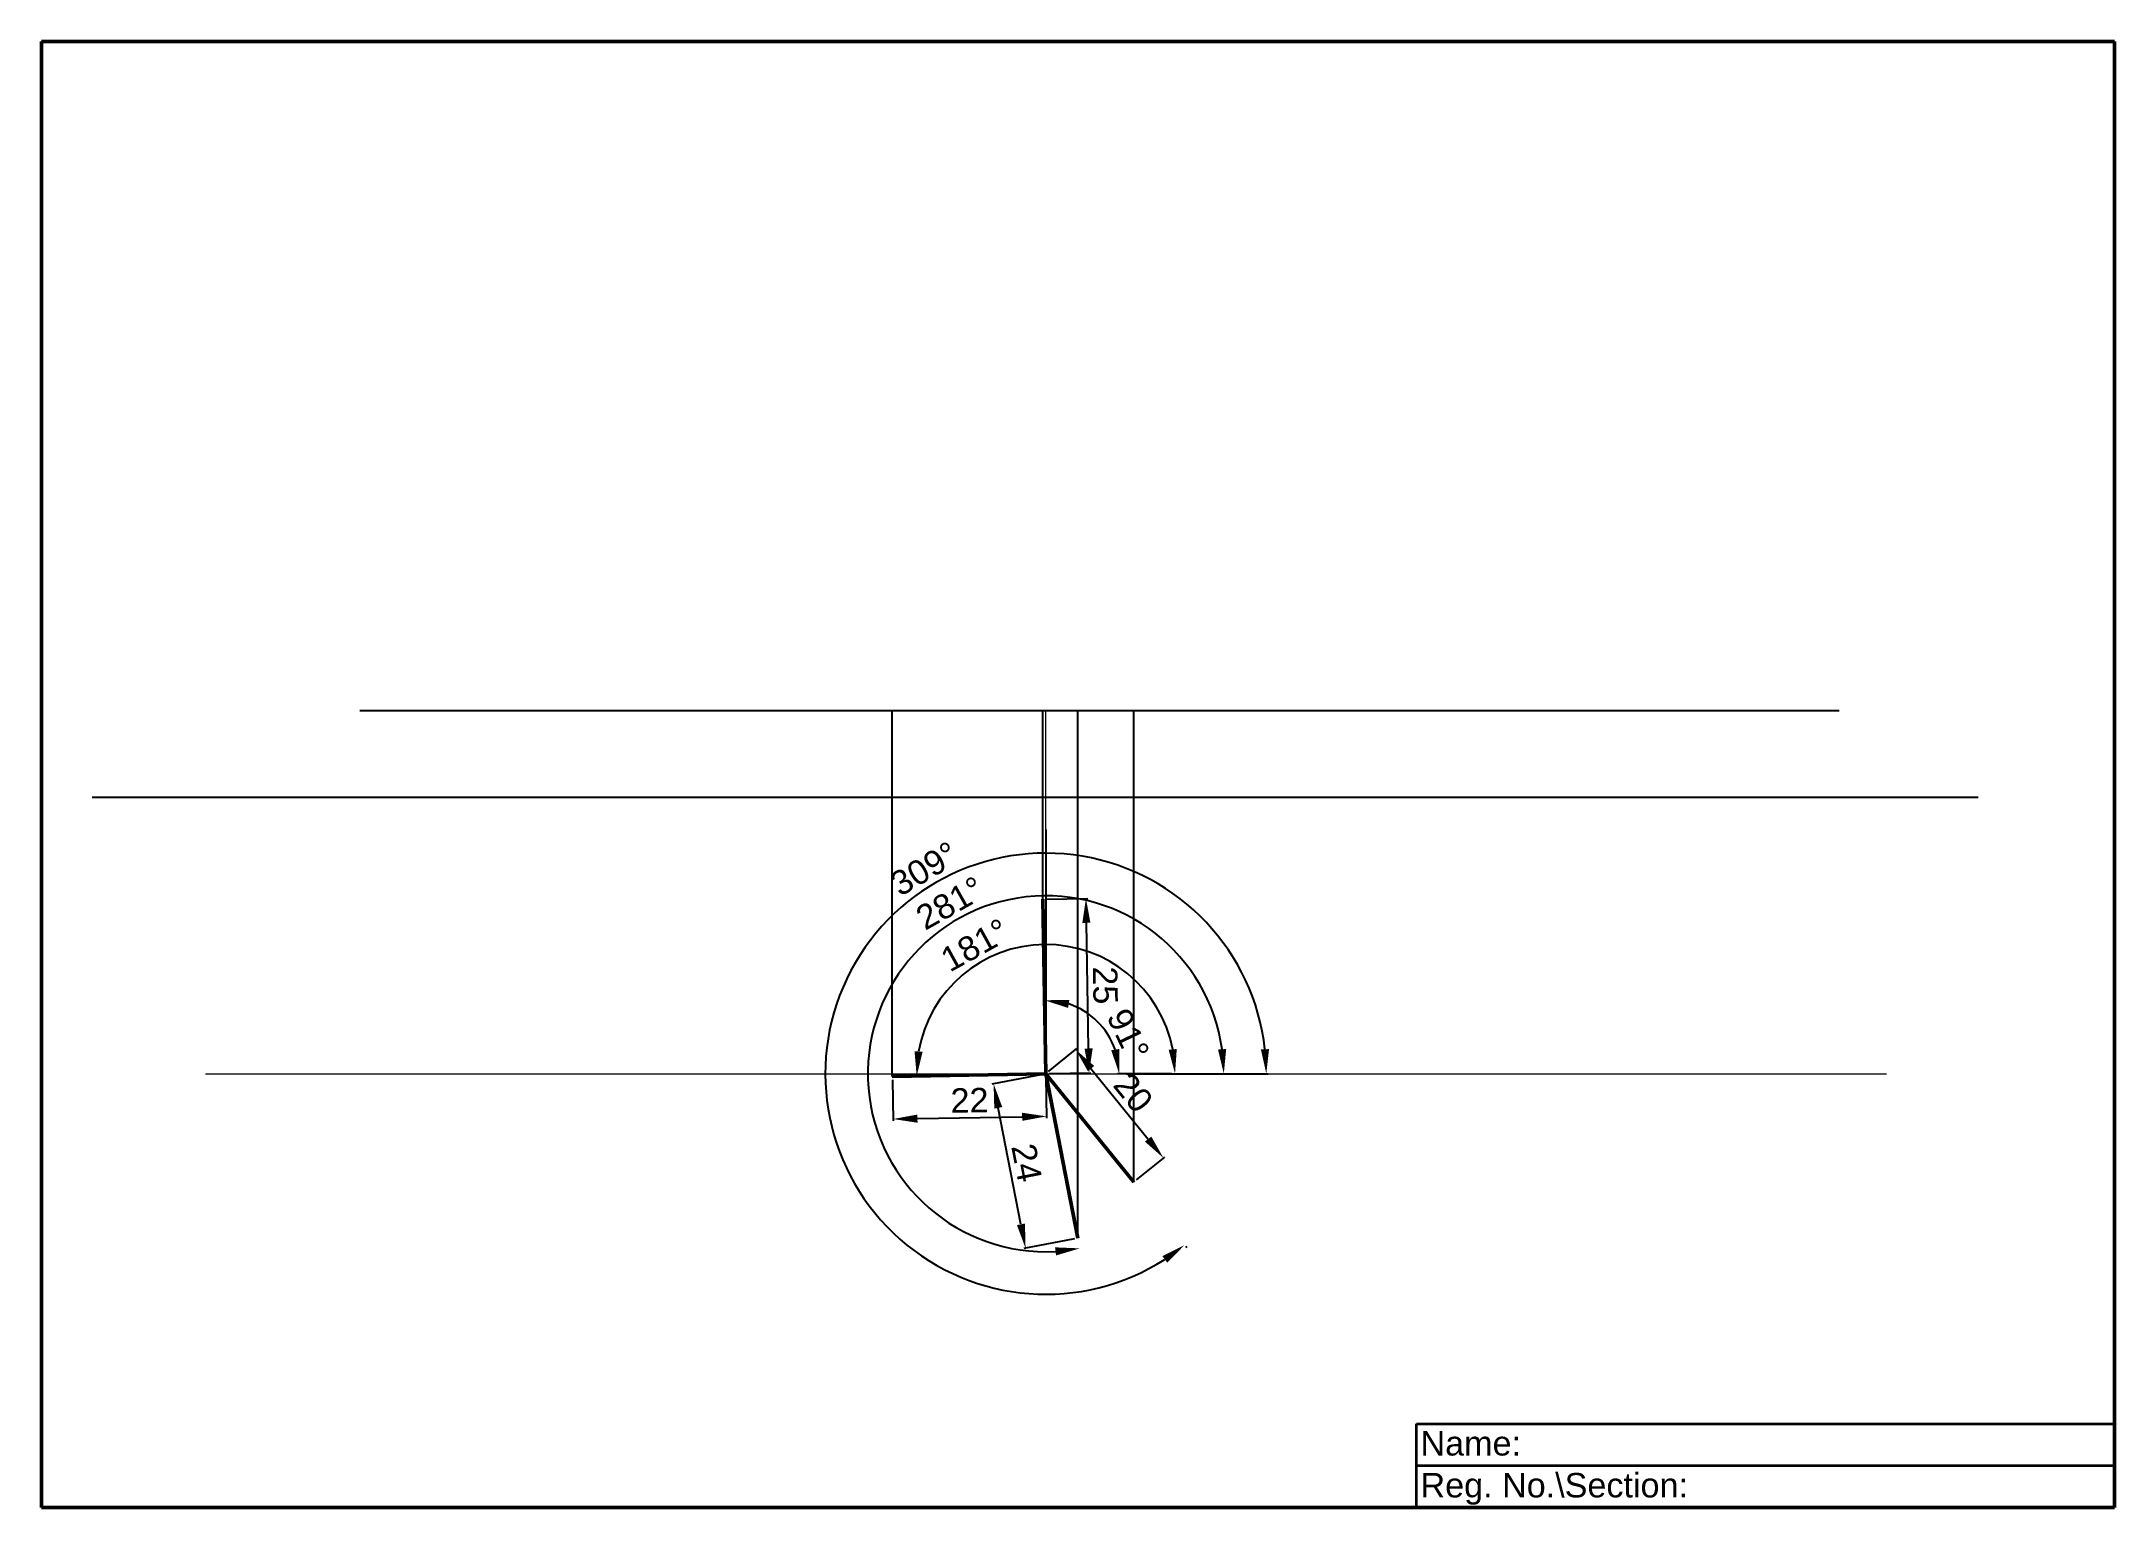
# Model space of a CAD drawing. Header units: millimetres. Extents: x 0 to 297, y 0 to 210.
import ezdxf

# ---------------------------------------------------------------- set-up
doc = ezdxf.new("R2010")
doc.units = ezdxf.units.MM
doc.header["$LTSCALE"] = 0.5
doc.header["$PDMODE"] = 3
doc.header["$PDSIZE"] = 5
for name, color, linetype, lineweight in [('DimensionLine', 1, 'Continuous', 25), ('FVnTV', 3, 'Continuous', 50), ('ProjectorLine', 4, 'Continuous', 9), ('TrueLengthLines', 5, 'Continuous', 35)]:
    doc.layers.add(name, color=color, linetype=linetype, lineweight=lineweight)
doc.styles.get("Standard").update_dxf_attribs({"font": 'arial.ttf'})
doc.dimstyles.new('ED', dxfattribs={"dimtxt": 3.5, "dimasz": 3.5, "dimexe": 0.25, "dimexo": 0.5, "dimgap": 0.75, "dimtad": 1, "dimdec": 0, "dimzin": 0, "dimdsep": 46, "dimtxsty": 'Standard', "dimcen": 0.09, "dimadec": 0, "dimazin": 0, "dimtfac": 1, "dimtdec": 0, "dimtofl": 0, "dimtmove": 0, "dimatfit": 3, "dimfxl": 1, "dimtolj": 1, "dimtzin": 0, "dimarcsym": 0})

# ---------------------------------------------------------------- blocks, each defined once
blk = doc.blocks.new('*D14')
at = {"layer": 'Defpoints', "color": 0, "transparency": 16777216}
for p in [(143.57, 80.65), (149.05, 71.32), (143.89, 62.14), (162.4, 62.14)]:
    blk.add_point(p, dxfattribs=at)
at = {"layer": 'DimensionLine', "color": 0, "lineweight": -2, "transparency": 16777216}
for p, q in [((143.58, 80.15), (143.71, 72.41)), ((161.9, 62.14), (154.16, 62.14))]:
    blk.add_line(p, q, dxfattribs=at)
blk.add_arc((143.89, 62.14), 10.52, 19.1513, 71.8487, dxfattribs=at)
at = {"layer": 'DimensionLine', "color": 0, "transparency": 16777216}
for points in [[(147.08, 71.56), (147.26, 72.72), (143.71, 72.66)], [(154.41, 65.69), (153.26, 65.5), (154.41, 62.14)]]:
    blk.add_solid(points, dxfattribs=at)
at = {"layer": 'DimensionLine', "color": 0, "transparency": 16777216, "insert": (155.68, 67.77), "char_height": 3.5, "attachment_point": 5, "rotation": 295.5348}
blk.add_mtext('\\A1;91°', dxfattribs=at)
blk = doc.blocks.new('*D11')
at = {"layer": 'Defpoints', "color": 0, "transparency": 16777216}
for p in [(153.05, 78.23), (125.64, 61.83), (143.89, 62.14), (162.15, 62.14)]:
    blk.add_point(p, dxfattribs=at)
at = {"layer": 'DimensionLine', "color": 0, "lineweight": -2, "transparency": 16777216}
blk.add_arc((143.89, 62.14), 18.51, 10.8514, 170.1486, dxfattribs=at)
at = {"layer": 'DimensionLine', "color": 0, "transparency": 16777216}
for points in [[(126.24, 65.27), (125.08, 65.36), (125.39, 61.82)], [(162.65, 65.68), (161.49, 65.57), (162.4, 62.14)]]:
    blk.add_solid(points, dxfattribs=at)
at = {"layer": 'DimensionLine', "color": 0, "transparency": 16777216, "insert": (133.72, 80.56), "char_height": 3.5, "attachment_point": 5, "rotation": 28.9242}
blk.add_mtext('\\A1;181°', dxfattribs=at)
blk = doc.blocks.new('*D12')
at = {"layer": 'Defpoints', "color": 0, "transparency": 16777216}
for p in [(143.89, 62.14), (162.15, 62.14), (118.61, 58.89), (148.71, 37.37)]:
    blk.add_point(p, dxfattribs=at)
at = {"layer": 'DimensionLine', "color": 0, "lineweight": -2, "transparency": 16777216}
blk.add_line((162.65, 62.14), (169.64, 62.14), dxfattribs=at)
blk.add_arc((143.89, 62.14), 25.49, 7.8728, 273.1272, dxfattribs=at)
at = {"layer": 'DimensionLine', "color": 0, "transparency": 16777216}
for points in [[(169.73, 65.68), (168.56, 65.6), (169.39, 62.14)], [(145.21, 37.27), (145.36, 36.11), (148.76, 37.12)]]:
    blk.add_solid(points, dxfattribs=at)
at = {"layer": 'DimensionLine', "color": 0, "transparency": 16777216, "insert": (130.16, 86.58), "char_height": 3.5, "attachment_point": 5, "rotation": 29.339}
blk.add_mtext('\\A1;281°', dxfattribs=at)
blk = doc.blocks.new('*D13')
at = {"layer": 'Defpoints', "color": 0, "transparency": 16777216}
for p in [(143.89, 62.14), (154.9, 62.14), (115.5, 48.3), (163.77, 37.6)]:
    blk.add_point(p, dxfattribs=at)
at = {"layer": 'DimensionLine', "color": 0, "lineweight": -2, "transparency": 16777216}
for p, q in [((155.4, 62.14), (175.73, 62.14)), ((164.09, 37.21), (163.93, 37.4))]:
    blk.add_line(p, q, dxfattribs=at)
blk.add_arc((143.89, 62.14), 31.59, 6.3521, 302.6479, dxfattribs=at)
at = {"layer": 'DimensionLine', "color": 0, "transparency": 16777216}
for points in [[(175.87, 65.67), (174.7, 65.61), (175.48, 62.14)], [(160.59, 36.02), (161.28, 35.08), (163.77, 37.6)]]:
    blk.add_solid(points, dxfattribs=at)
at = {"layer": 'DimensionLine', "color": 0, "transparency": 16777216, "insert": (126.49, 91.5), "char_height": 3.5, "attachment_point": 5, "rotation": 30.6719}
blk.add_mtext('\\A1;309°', dxfattribs=at)
blk = doc.blocks.new('*D15')
at = {"layer": 'Defpoints', "color": 0, "transparency": 16777216}
for p in [(143.89, 62.14), (160.75, 50.06), (156.48, 46.6)]:
    blk.add_point(p, dxfattribs=at)
at = {"layer": 'DimensionLine', "color": 0, "lineweight": -2, "transparency": 16777216}
for p, q in [((144.28, 62.46), (148.35, 65.76)), ((150.36, 62.88), (158.54, 52.78)), ((156.87, 46.92), (160.94, 50.21))]:
    blk.add_line(p, q, dxfattribs=at)
at = {"layer": 'DimensionLine', "color": 0, "transparency": 16777216}
for points in [[(150.82, 63.25), (149.91, 62.51), (148.16, 65.6)], [(159, 53.14), (158.09, 52.41), (160.75, 50.06)]]:
    blk.add_solid(points, dxfattribs=at)
at = {"layer": 'DimensionLine', "color": 0, "transparency": 16777216, "insert": (156.42, 59.42), "char_height": 3.5, "attachment_point": 5, "rotation": 309}
blk.add_mtext('\\A1;20', dxfattribs=at)
blk = doc.blocks.new('*D16')
at = {"layer": 'Defpoints', "color": 0, "transparency": 16777216}
for p in [(136.41, 60.69), (143.89, 62.14), (148.47, 38.59)]:
    blk.add_point(p, dxfattribs=at)
at = {"layer": 'DimensionLine', "color": 0, "lineweight": -2, "transparency": 16777216}
for p, q in [((143.4, 62.05), (136.17, 60.64)), ((140.33, 40.57), (137.08, 57.26)), ((147.98, 38.49), (140.75, 37.08))]:
    blk.add_line(p, q, dxfattribs=at)
at = {"layer": 'DimensionLine', "color": 0, "transparency": 16777216}
for points in [[(137.65, 57.37), (136.51, 57.14), (136.41, 60.69)], [(140.9, 40.68), (139.75, 40.46), (140.99, 37.13)]]:
    blk.add_solid(points, dxfattribs=at)
at = {"layer": 'DimensionLine', "color": 0, "transparency": 16777216, "insert": (141.16, 49.39), "char_height": 3.5, "attachment_point": 5, "rotation": 281}
blk.add_mtext('\\A1;24', dxfattribs=at)
blk = doc.blocks.new('*D17')
at = {"layer": 'Defpoints', "color": 0, "transparency": 16777216}
for p in [(121.9, 61.76), (143.89, 62.14), (144, 56.03)]:
    blk.add_point(p, dxfattribs=at)
at = {"layer": 'DimensionLine', "color": 0, "lineweight": -2, "transparency": 16777216}
for p, q in [((121.91, 61.26), (122.01, 55.4)), ((143.9, 61.64), (144, 55.78)), ((125.5, 55.71), (140.5, 55.97))]:
    blk.add_line(p, q, dxfattribs=at)
at = {"layer": 'DimensionLine', "color": 0, "transparency": 16777216}
for points in [[(140.49, 56.55), (140.51, 55.39), (144, 56.03)], [(125.49, 56.29), (125.51, 55.12), (122, 55.65)]]:
    blk.add_solid(points, dxfattribs=at)
at = {"layer": 'DimensionLine', "color": 0, "transparency": 16777216, "insert": (132.96, 58.34), "char_height": 3.5, "attachment_point": 5, "rotation": 1}
blk.add_mtext('\\A1;22', dxfattribs=at)
blk = doc.blocks.new('*D18')
at = {"layer": 'Defpoints', "color": 0, "transparency": 16777216}
for p in [(143.46, 87.14), (149.64, 87.25), (143.89, 62.14)]:
    blk.add_point(p, dxfattribs=at)
at = {"layer": 'DimensionLine', "color": 0, "lineweight": -2, "transparency": 16777216}
for p, q in [((143.96, 87.15), (149.89, 87.25)), ((150.02, 65.75), (149.7, 83.75)), ((144.39, 62.15), (150.33, 62.26))]:
    blk.add_line(p, q, dxfattribs=at)
at = {"layer": 'DimensionLine', "color": 0, "transparency": 16777216}
for points in [[(150.28, 83.76), (149.12, 83.74), (149.64, 87.25)], [(150.6, 65.76), (149.43, 65.74), (150.08, 62.25)]]:
    blk.add_solid(points, dxfattribs=at)
at = {"layer": 'DimensionLine', "color": 0, "transparency": 16777216, "insert": (152.4, 74.8), "char_height": 3.5, "attachment_point": 5, "rotation": 271}
blk.add_mtext('\\A1;25', dxfattribs=at)

msp = doc.modelspace()

# ---------------------------------------------------------------- linework, layer by layer
for p, q in [((45.61, 114.15), (257.57, 114.15)), ((121.9, 61.76), (121.9, 114.15)), ((143.46, 87.14), (143.46, 114.15)), ((148.47, 38.59), (148.47, 114.15)), ((156.48, 46.6), (156.48, 114.15)), ((7.26, 101.75), (277.44, 101.75)), ((143.89, 97.14), (143.89, 62.14))]:
    msp.add_line(p, q)
at = {"layer": 'FVnTV'}
for p, q in [((0, 0), (0, 210)), ((0, 210), (297, 210)), ((297, 0), (297, 210)), ((143.89, 62.14), (143.46, 87.14)), ((143.89, 62.14), (121.9, 61.76)), ((143.89, 62.14), (156.48, 46.6)), ((143.89, 62.14), (148.47, 38.59)), ((0, 0), (297, 0))]:
    msp.add_line(p, q, dxfattribs=at)
at = {"layer": 'ProjectorLine'}
for p, q in [((143.89, 62.14), (143.89, 114.15)), ((23.49, 62.14), (264.33, 62.14))]:
    msp.add_line(p, q, dxfattribs=at)
at = {"layer": 'TrueLengthLines'}
for p, q in [((197, 12), (297, 12)), ((197, 6), (197, 12)), ((197, 6), (297, 6)), ((197, 0), (197, 6))]:
    msp.add_line(p, q, dxfattribs=at)

# ---------------------------------------------------------------- texts
for s, p in [('Name:', (197.57, 7.45)), ('Reg. No.\\Section:', (197.57, 1.45))]:
    msp.add_text(s, height=3.5).set_placement(p)

# ---------------------------------------------------------------- dimensions: what is measured, and where the dimension line sits
at = {"layer": 'DimensionLine'}
for base, p1, p2, picture, middle in [((115.5, 48.3), (163.77, 37.6), (154.9, 62.14), '*D13', (127.78, 89.31)), ((118.61, 58.89), (148.71, 37.37), (162.15, 62.14), '*D12', (131.4, 84.37)), ((153.05, 78.23), (162.15, 62.14), (125.64, 61.83), '*D11', (134.94, 78.34)), ((149.05, 71.32), (162.4, 62.14), (143.57, 80.65), '*D14', (153.39, 66.68))]:
    dim = msp.add_angular_dim_3p(base=base, center=(143.89, 62.14), p1=p1, p2=p2, dimstyle='ED', dxfattribs=at)
    dim.commit()
    dim.dimension.update_dxf_attribs({"geometry": picture, "text_midpoint": middle, "dimtype": 165})
for p1, p2, distance, picture, middle in [((143.89, 62.14), (143.46, 87.14), -6.18, '*D18', (152.4, 74.8)), ((143.89, 62.14), (156.48, 46.6), 5.49, '*D15', (156.42, 59.42)), ((121.9, 61.76), (143.89, 62.14), -6.12, '*D17', (132.96, 58.34)), ((148.47, 38.59), (143.89, 62.14), 7.62, '*D16', (141.16, 49.39))]:
    dim = msp.add_aligned_dim(p1=p1, p2=p2, distance=distance, dimstyle='ED', dxfattribs=at)
    dim.commit()
    dim.dimension.update_dxf_attribs({"geometry": picture, "text_midpoint": middle})

doc.saveas('drawing.dxf')
